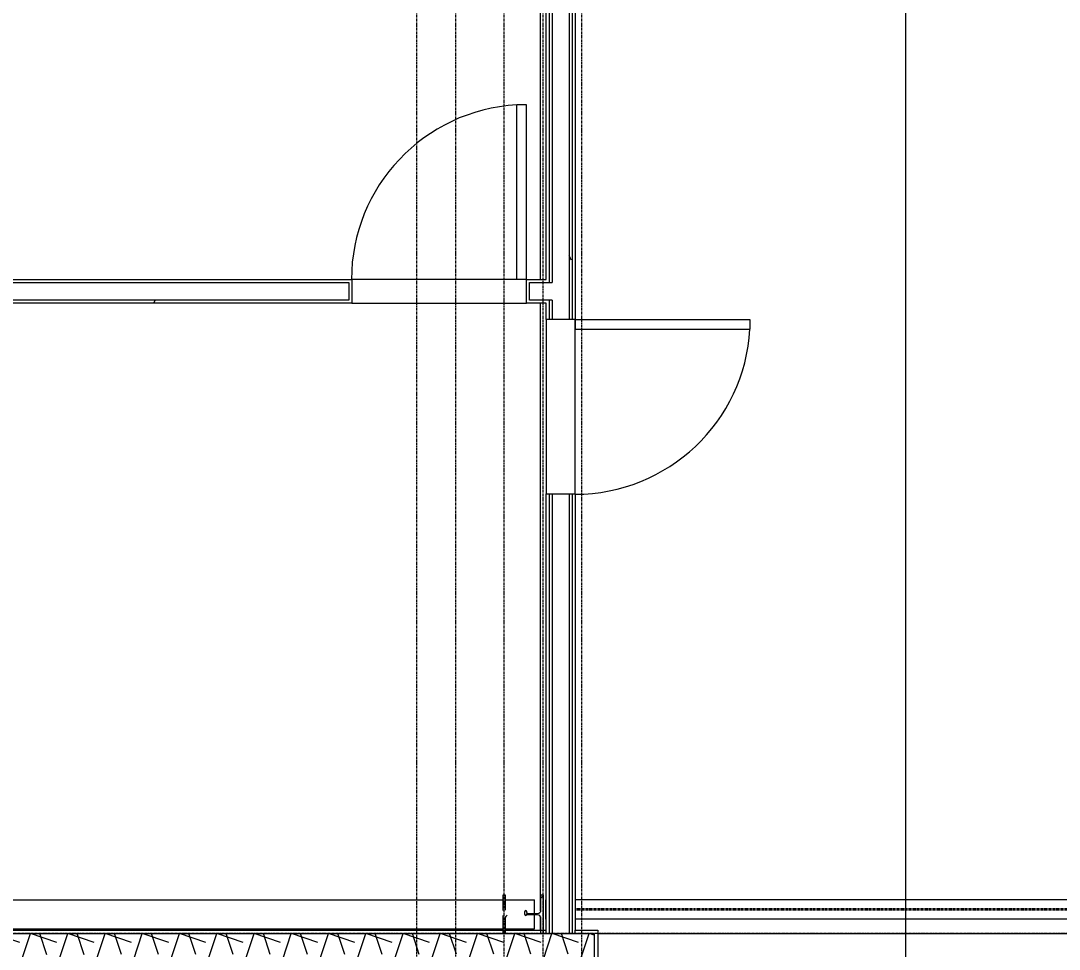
# Model space of a CAD drawing. Header units: inches. Extents: x 21035 to 27089, y -23277 to -20247.
# Drawn here: x 22691.7 to 22905.8, y -22790.5 to -22599 of the extents above; entities that cross this region are included whole.
import ezdxf

# ---------------------------------------------------------------- set-up
doc = ezdxf.new("R2010")
doc.units = ezdxf.units.IN
doc.header["$MEASUREMENT"] = 0
doc.linetypes.add('Grid Line 1_2_', pattern=[0.875, 0.5, -0.125, 0.125, -0.125])
doc.linetypes.add('Hidden 1_8_', pattern=[0.1875, 0.125, -0.0625])
for name, color, linetype, lineweight in [('A-ANNO-DIMS', 211, 'Continuous', 9), ('A-ANNO-DIMS-192', 211, 'Continuous', 9), ('A-CLNG', 13, 'Continuous', 13), ('A-DOOR', 31, 'Continuous', 13), ('A-WALL', 113, 'Continuous', 13), ('A-WALL-PATT', 111, 'Continuous', 25), ('G-ANNO-SYMB', 111, 'Continuous', 9), ('I-WALL', 2, 'Continuous', 13), ('S-BEAM', 12, 'Continuous', 13), ('S-COLS', 52, 'Continuous', 13), ('S-GRID', 1, 'Continuous', 9)]:
    doc.layers.add(name, color=color, linetype=linetype, lineweight=lineweight)
doc.styles.add('Arial_B', font='arialbd.ttf', dxfattribs={"height": 18.265612})
doc.dimstyles.new('OD_Dimension_-_1_16__Tol_', dxfattribs={"dimscale": 12, "dimtxt": 18, "dimasz": 2, "dimexe": 1.5, "dimexo": 1, "dimgap": 1, "dimtad": 1, "dimdec": 4, "dimrnd": 0.0625, "dimzin": 1, "dimdsep": 46, "dimlunit": 4, "dimtxsty": 'Arial_B', "dimblk1": 'OBLIQUE', "dimblk2": 'OBLIQUE', "dimsah": 1, "dimcen": 0.09, "dimdle": 1.5, "dimazin": 0, "dimtfac": 1, "dimtdec": 4, "dimtix": 1, "dimtmove": 0, "dimatfit": 3, "dimfxl": 1, "dimtvp": 1, "dimtfill": 1, "dimfrac": 2, "dimtolj": 1, "dimtzin": 0, "dimlwd": 13, "dimlwe": 13, "dimarcsym": 2})
pattern_1 = [(0, (0, 0), (61.44, 15.36), [2.534, -43.546, 2.534, -43.546, -245.76]), (0, (0, 0), (61.44, 15.36), [-92.16, 2.534, -89.626, 2.534, -43.546, -107.52]), (0, (0, 0), (61.44, 15.36), [-230.4, 2.534, -28.186, 2.534, -74.266]), (120, (23.04, 7.68), (-44.02215, 45.528601), [2.534, -43.546, 2.534, -43.546, -245.76]), (120, (23.04, 7.68), (-44.02215, 45.528601), [-92.16, 2.534, -89.626, 2.534, -43.546, -107.52]), (120, (23.04, 7.68), (-44.02215, 45.528601), [-230.4, 2.534, -28.186, 2.534, -74.266]), (240, (30.72, 38.4), (-17.41785, -60.888601), [2.534, -43.546, 2.534, -43.546, -245.76]), (240, (30.72, 38.4), (-17.41785, -60.888601), [-92.16, 2.534, -89.626, 2.534, -43.546, -107.52]), (240, (30.72, 38.4), (-17.41785, -60.888601), [-230.4, 2.534, -28.186, 2.534, -74.266])]

# ---------------------------------------------------------------- blocks, each defined once
blk = doc.blocks.new('W-Wide Flange - 1_-5_-1341919-RCP - First Floor')
at = {"layer": 'S-BEAM', "color": 8, "lineweight": 9}
for p, q in [((22555.39, -22780.3), (22791.14, -22780.3)), ((22791.57, -22780.3), (22797.61, -22780.3)), ((22797.61, -22783.16), (22797.61, -22780.3)), ((22797.61, -22786.3), (22797.61, -22783.45)), ((22555.46, -22786.3), (22791.14, -22786.3)), ((22791.57, -22786.3), (22797.61, -22786.3))]:
    blk.add_line(p, q, dxfattribs=at)
blk = doc.blocks.new('W-Wide Flange - W12X19-1732174-RCP - First Floor')
at = {"layer": 'S-BEAM', "color": 8, "lineweight": 9}
for p, q in [((1447.64, 2), (1727.38, 2)), ((1733.38, 2), (1733.5, 2)), ((1733.5, -2.01), (1733.5, 2)), ((1447.64, -2.01), (1727.38, -2.01)), ((1733.38, -2.01), (1733.5, -2.01))]:
    blk.add_line(p, q, dxfattribs=at)
at = {"layer": 'S-BEAM', "color": 8, "linetype": 'Hidden 1_8_', "lineweight": 9}
for p, q in [((1447.64, 0.12), (1727.38, 0.12)), ((1733.38, 0.12), (1733.5, 0.12)), ((1447.64, -0.12), (1727.38, -0.12)), ((1733.38, -0.12), (1733.5, -0.12))]:
    blk.add_line(p, q, dxfattribs=at)
blk = doc.blocks.new('Girt_C - 8_D-1732029-RCP - First Floor')
at = {"layer": 'S-BEAM', "color": 8, "lineweight": 9}
blk.add_line((22810.7, -22787.3), (22941.27, -22787.3), dxfattribs=at)
blk = doc.blocks.new('Round Bar - 1_-1778723-RCP - First Floor')
at = {"layer": 'S-BEAM', "color": 8, "lineweight": 9}
for start_param, end_param in [(0, 3.141593), (3.141593, 6.283185)]:
    blk.add_ellipse((22795.82, -22783.05), major_axis=(0, 0.5), ratio=0.535131, start_param=start_param, end_param=end_param, dxfattribs=at)
blk = doc.blocks.new('Single-Flush - 36_ x 84_-1318898-RCP - First Floor')
at = {"layer": 'A-DOOR', "color": 7}
for p, q in [((16, 2.44), (16, 38.45)), ((18, 38.45), (16, 38.45)), ((18, 2.44), (18, 38.45)), ((18, 2.44), (16, 2.44))]:
    blk.add_line(p, q, dxfattribs=at)
at = {"layer": 'A-DOOR', "color": 8, "lineweight": 9}
blk.add_arc((18, 2.44), 36.07, 93.1789, 180, dxfattribs=at)
blk = doc.blocks.new('Single-Flush - 36_ x 84_-1972644-RCP - First Floor')
at = {"layer": 'A-DOOR', "color": 7}
for p, q in [((16, -3), (16, -39.01)), ((18, -3), (16, -3)), ((18, -3), (18, -39.01)), ((18, -39.01), (16, -39.01))]:
    blk.add_line(p, q, dxfattribs=at)
at = {"layer": 'A-DOOR', "color": 8, "lineweight": 9}
blk.add_arc((18, -3), 36.07, 180, 266.8211, dxfattribs=at)
blk = doc.blocks.new('DIMBLOCK1-RCP - First Floor')
at = {"layer": 'A-ANNO-DIMS-192', "lineweight": 13}
for p, q in [((22803.39, -22796.36), (22803.39, -22910.42)), ((22803.39, -22892.42), (22803.39, -22796.36)), ((22799.39, -22887.45), (22799.39, -22910.42)), ((22799.39, -22892.42), (22799.39, -22887.45)), ((22781.39, -22892.42), (22821.39, -22892.42))]:
    blk.add_line(p, q, dxfattribs=at)
at = {"layer": 'A-ANNO-DIMS-192', "lineweight": 50}
for p, q in [((22799.39, -22892.42), (22811.39, -22880.42)), ((22803.39, -22892.42), (22815.39, -22880.42)), ((22799.39, -22892.42), (22787.39, -22904.42)), ((22803.39, -22892.42), (22791.39, -22904.42))]:
    blk.add_line(p, q, dxfattribs=at)
at = {"layer": 'A-ANNO-DIMS-192', "color": 0, "lineweight": 13, "insert": (22767.82, -22857.01), "char_height": 18.266, "width": 80.5714, "attachment_point": 1, "line_spacing_factor": 0.938532, "style": 'Arial_B', "bg_fill": 3, "box_fill_scale": 1.25, "bg_fill_color": 0, "bg_fill_transparency": 0}
blk.add_mtext('0\' - 4"', dxfattribs=at)
blk = doc.blocks.new('_Oblique')
at = {"color": 0, "linetype": 'ByBlock', "lineweight": -2}
blk.add_line((-0.5, -0.5), (0.5, 0.5), dxfattribs=at)

msp = doc.modelspace()

# ---------------------------------------------------------------- hatches: boundary and pattern name
at = {"layer": 'A-WALL-PATT', "lineweight": 9}
h = msp.add_hatch(dxfattribs=at)
h.set_pattern_fill('FP_10', color=8, style=0, pattern_type=2)
h.set_pattern_definition(pattern_1)
h.paths.add_polyline_path([(22800.64023, -22787.30281), (22800.64023, -22696.58406), (22800.01523, -22696.58406), (22800.01523, -22787.30281)], flags=0)
h.paths.add_polyline_path([(22800.64023, -22660.58406), (22800.64023, -22656.61531), (22800.01523, -22656.61531), (22800.01523, -22660.58406)], flags=0)
h.paths.add_polyline_path([(22800.01523, -22652.99031), (22800.64023, -22652.99031), (22800.64023, -22369.55281), (22800.01523, -22369.55281), (22800.01523, -22652.36531)], flags=0)
h = msp.add_hatch(dxfattribs=at)
h.set_pattern_fill('FP_10', color=8, style=0, pattern_type=2)
h.set_pattern_definition(pattern_1)
h.paths.add_polyline_path([(22804.76523, -22787.30281), (22805.39023, -22787.30281), (22805.39023, -22696.58406), (22804.76523, -22696.58406), (22804.76523, -22786.55281)], flags=0)
h.paths.add_polyline_path([(22805.39023, -22660.58406), (22805.39023, -22369.55281), (22804.76523, -22369.55281), (22804.76523, -22660.58406)], flags=0)
h = msp.add_hatch(dxfattribs=at)
h.set_pattern_fill('FP_10', color=8, style=0, pattern_type=2)
h.set_pattern_definition(pattern_1)
h.paths.add_polyline_path([(22805.39023, -22787.30281), (22806.01523, -22787.30281), (22806.01523, -22696.58406), (22805.39023, -22696.58406), (22805.39023, -22786.55281)], flags=0)
h.paths.add_polyline_path([(22805.39023, -22660.58406), (22806.01523, -22660.58406), (22806.01523, -22369.55281), (22805.39023, -22369.55281), (22805.39023, -22646.57388)], flags=0)
h = msp.add_hatch(dxfattribs=at)
h.set_pattern_fill('FP_10', color=8, style=0, pattern_type=2)
h.set_pattern_definition(pattern_1)
h.paths.add_polyline_path([(22505.01523, -22657.24031), (22759.95273, -22657.24031), (22759.95273, -22654.80281), (22759.32773, -22654.80281), (22759.32773, -22656.61531), (22504.39023, -22656.61531), (22504.39023, -22657.24031)], flags=0)
h.paths.add_polyline_path([(22795.95273, -22657.24031), (22800.01523, -22657.24031), (22800.01523, -22656.61531), (22796.57773, -22656.61531), (22796.57773, -22654.80281), (22795.95273, -22654.80281)], flags=0)
h = msp.add_hatch(dxfattribs=at)
h.set_pattern_fill('FP_11', color=8, style=0, pattern_type=2)
h.set_pattern_definition([(161.57, (0.96, 0.96), (-7.6802237, -0.0009796), [0, -54.643, 6.067, 0]), (18.43, (-0.96, 0.96), (-7.6802237, 0.0009796), [0, -54.643, 6.067, 0]), (108.43, (0.96, 0.96), (3.8382953, -19.20136532), [18.211, -42.499]), (71.57, (-0.96, 0.96), (3.8382953, 19.20136532), [18.211, -42.499])])
h.paths.add_polyline_path([(22415.951, -22795.30281), (22419.32773, -22795.30281), (22419.32773, -22787.30281), (22314.76523, -22787.30281), (22314.76523, -22795.30281), (22398.40463, -22795.30281)], flags=0)
h.paths.add_polyline_path([(22801.97125, -22795.30281), (22809.95273, -22795.30281), (22809.95273, -22787.30281), (22459.51523, -22787.30281), (22459.51523, -22795.30281), (22784.42488, -22795.30281)], flags=0)
at = {"layer": 'S-COLS', "lineweight": 9}
h = msp.add_hatch(dxfattribs=at)
h.set_pattern_fill('FP_8', color=8, style=0, pattern_type=2)
h.set_pattern_definition([(45, (0, 0), (-19.00703, 19.00703), []), (45, (0, 28.8), (-19.00703, 19.00703), [])])
h.paths.add_polyline_path([(22798.95663, -22787.30281), (22799.39023, -22787.30281), (22799.39023, -22779.30281), (22798.95663, -22779.30281), (22798.95663, -22782.46687), (22798.75412, -22782.95577), (22798.26523, -22783.15828), (22796.04698, -22783.24415), (22796.08939, -22783.44734), (22798.26523, -22783.44734), (22798.75412, -22783.64985), (22798.95663, -22784.13875)], flags=0)
h.paths.add_polyline_path([(22791.57382, -22787.30281), (22791.57382, -22784.13875), (22791.77633, -22783.64985), (22792.0106, -22783.55281), (22791.14023, -22783.55281), (22791.14023, -22787.30281)], flags=0)
h.paths.add_polyline_path([(22791.43162, -22782.55281), (22791.57382, -22782.46687), (22791.57382, -22779.30281), (22791.14023, -22779.30281), (22791.14023, -22782.55281)], flags=0)

# ---------------------------------------------------------------- linework, layer by layer
at = {"layer": 'A-CLNG', "color": 8, "lineweight": 9}
for p, q in [((22798.89023, -22652.36531), (22798.89023, -22543.72843)), ((22798.89023, -22782.62719), (22798.89023, -22657.24031)), ((22798.89023, -22786.55567), (22798.89023, -22783.97843))]:
    msp.add_line(p, q, dxfattribs=at)
at = {"layer": 'A-WALL', "color": 7}
for p, q in [((22800.64023, -22369.55281), (22800.64023, -22652.99031)), ((22801.26523, -22369.55281), (22801.26523, -22652.99031)), ((22804.76523, -22369.55281), (22804.76523, -22660.58406)), ((22805.39023, -22369.55281), (22805.39023, -22660.58406)), ((22500.76523, -22652.99031), (22759.32773, -22652.99031)), ((22759.32773, -22652.99031), (22759.32773, -22656.61531)), ((22796.57773, -22656.61531), (22796.57773, -22652.99031)), ((22796.57773, -22652.99031), (22801.26523, -22652.99031)), ((22759.32773, -22656.61531), (22504.39023, -22656.61531)), ((22801.26523, -22656.61531), (22796.57773, -22656.61531)), ((22800.64023, -22656.61531), (22800.64023, -22660.58406)), ((22801.26523, -22656.61531), (22801.26523, -22660.58406)), ((22800.64023, -22696.58406), (22800.64023, -22787.30281)), ((22801.26523, -22696.58406), (22801.26523, -22787.30281)), ((22804.76523, -22696.58406), (22804.76523, -22787.30281)), ((22805.39023, -22696.58406), (22805.39023, -22787.30281)), ((22505.01523, -22786.55281), (22800.01523, -22786.55281)), ((22800.01523, -22787.30281), (22800.01523, -22786.55281)), ((22806.01523, -22786.55281), (22810.70273, -22786.55281)), ((22806.01523, -22787.30281), (22806.01523, -22786.55281)), ((22810.70273, -22786.55281), (22810.70273, -22798.61531)), ((22459.51523, -22787.30281), (22809.95273, -22787.30281)), ((22809.95273, -22787.30281), (22809.95273, -22796.80281))]:
    msp.add_line(p, q, dxfattribs=at)
at = {"layer": 'G-ANNO-SYMB'}
msp.add_line((22874.1556, -20363.10083), (22874.1556, -23159.64997), dxfattribs=at)
at = {"layer": 'I-WALL', "color": 7}
for p, q in [((22806.01523, -22358.80281), (22806.01523, -22660.58406)), ((22800.01523, -22652.36531), (22800.01523, -22369.55281)), ((22500.14023, -22652.36531), (22759.95273, -22652.36531)), ((22759.95273, -22652.36531), (22759.95273, -22657.24031)), ((22795.95273, -22652.36531), (22800.01523, -22652.36531)), ((22795.95273, -22657.24031), (22795.95273, -22652.36531)), ((22759.95273, -22657.24031), (22505.01523, -22657.24031)), ((22800.01523, -22657.24031), (22795.95273, -22657.24031)), ((22800.01523, -22660.58406), (22800.01523, -22657.24031)), ((22806.01523, -22660.58406), (22800.01523, -22660.58406)), ((22800.01523, -22786.55281), (22800.01523, -22696.58406)), ((22800.01523, -22696.58406), (22806.01523, -22696.58406)), ((22806.01523, -22696.58406), (22806.01523, -22786.55281))]:
    msp.add_line(p, q, dxfattribs=at)
at = {"layer": 'I-WALL', "color": 8, "lineweight": 9}
for p, q in [((22795.95273, -22652.36531), (22759.95273, -22652.36531)), ((22759.95273, -22657.24031), (22795.95273, -22657.24031)), ((22800.01523, -22660.58406), (22800.01523, -22696.58406)), ((22806.01523, -22696.58406), (22806.01523, -22660.58406))]:
    msp.add_line(p, q, dxfattribs=at)
at = {"layer": 'S-COLS', "color": 7}
for p, q in [((22791.14023, -22782.55346), (22791.14023, -22779.30281)), ((22791.14023, -22779.30281), (22791.57382, -22779.30281)), ((22791.57382, -22779.30281), (22791.57382, -22782.46687)), ((22798.95663, -22782.46687), (22798.95663, -22779.30281)), ((22798.95663, -22779.30281), (22799.39023, -22779.30281)), ((22799.39023, -22779.30281), (22799.39023, -22787.30281)), ((22791.14023, -22787.30281), (22791.14023, -22783.55216)), ((22791.57382, -22784.13875), (22791.57382, -22787.30281)), ((22798.26523, -22783.44734), (22795.95809, -22783.44734)), ((22796.06602, -22783.15828), (22798.26523, -22783.15828)), ((22798.95663, -22787.30281), (22798.95663, -22784.13875)), ((22791.57382, -22787.30281), (22791.14023, -22787.30281)), ((22799.39023, -22787.30281), (22798.95663, -22787.30281))]:
    msp.add_line(p, q, dxfattribs=at)
for centre, start, end in [((22798.26523, -22782.46687), 270, 0), ((22792.26523, -22784.13875), 113.3197984, 180), ((22798.26523, -22784.13875), 0, 90)]:
    msp.add_arc(centre, 0.69141, start, end, dxfattribs=at)
at = {"layer": 'S-GRID', "linetype": 'Grid Line 1_2_'}
for p, q in [((22773.39023, -23227.3711), (22773.39023, -20361.60083)), ((22781.39023, -23227.3711), (22781.39023, -20361.60083)), ((22781.39023, -23227.3711), (22781.39023, -20361.60083)), ((22791.39023, -23227.3711), (22791.39023, -20361.60083)), ((22799.39023, -23227.3711), (22799.39023, -20361.60083)), ((22799.39023, -23227.3711), (22799.39023, -20361.60083)), ((22807.39023, -23227.3711), (22807.39023, -20361.60083)), ((26557.32365, -22787.30281), (21678.63847, -22787.30281)), ((26557.32365, -22787.30281), (21678.63847, -22787.30281))]:
    msp.add_line(p, q, dxfattribs=at)

# ---------------------------------------------------------------- block references
at = {"layer": 'A-DOOR', "color": 250, "lineweight": 9}
msp.add_blockref('Single-Flush - 36_ x 84_-1318898-RCP - First Floor', (22777.95273, -22654.80281), dxfattribs=at)
at = {"layer": 'A-DOOR', "color": 250, "lineweight": 9, "rotation": 89.99999999999206}
msp.add_blockref('Single-Flush - 36_ x 84_-1972644-RCP - First Floor', (22803.01523, -22678.58406), dxfattribs=at)
at = {"layer": 'S-BEAM', "color": 8, "lineweight": 9}
for name in ['W-Wide Flange - 1_-5_-1341919-RCP - First Floor', 'Round Bar - 1_-1778723-RCP - First Floor', 'Girt_C - 8_D-1732029-RCP - First Floor']:
    msp.add_blockref(name, (0, 0), dxfattribs=at)
at = {"layer": 'S-BEAM', "color": 8, "lineweight": 9, "rotation": 180}
msp.add_blockref('W-Wide Flange - W12X19-1732174-RCP - First Floor', (24533.39023, -22782.30281), dxfattribs=at)

# ---------------------------------------------------------------- next in the draw order: dimensions: what is measured, and where the dimension line sits
at = {"layer": 'A-ANNO-DIMS', "lineweight": 13}
dim = msp.add_linear_dim(base=(22803.39023, -22892.42194), p1=(22799.39023, -22875.45138), p2=(22803.39023, -22784.36286), dimstyle='OD_Dimension_-_1_16__Tol_', override={"dimpost": '<>', "dimfxl": 91.176305}, dxfattribs=at)
dim.commit()
dim.dimension.update_dxf_attribs({"geometry": 'DIMBLOCK1-RCP - First Floor', "text_midpoint": (22801.39023, -22871.09601)})

doc.saveas('drawing.dxf')
